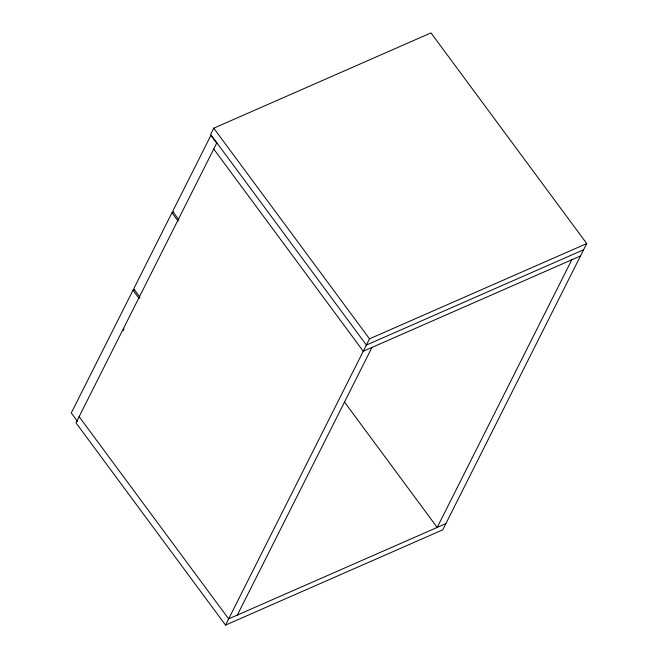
<?xml version="1.0" encoding="UTF-8"?>
<svg xmlns="http://www.w3.org/2000/svg" width="658" height="658" viewBox="0 0 658 658"><rect width="100%" height="100%" fill="white"/><g stroke="black" fill="none" stroke-linecap="round" stroke-linejoin="round"><path stroke-width="0.99" d="M216.86 142.811L76.007 422.872L225.538 625.1L442.76 529.822L586.739 243.559L430.982 32.9L213.751 128.178L210.626 134.388L366.391 345.047L583.613 249.769M134.898 289.38L133.015 290.203L71.261 412.985L77.488 421.408M173.835 211.95L171.96 212.773L133.706 288.821L139.94 297.251M123.112 330.694L124.033 328.868M225.538 625.1L369.508 338.837L586.739 243.559M237.349 615.082L371.959 347.44M571.802 259.787L437.2 527.428L344.43 401.956M580.496 255.97L363.265 351.249L213.735 149.021M445.885 523.612L228.655 618.89L79.124 416.662M213.751 128.178L369.508 338.837M216.564 143L210.897 135.342L172.651 211.391L178.886 219.821M171.96 212.773L178.186 221.195M133.015 290.203L139.241 298.625"/></g></svg>
